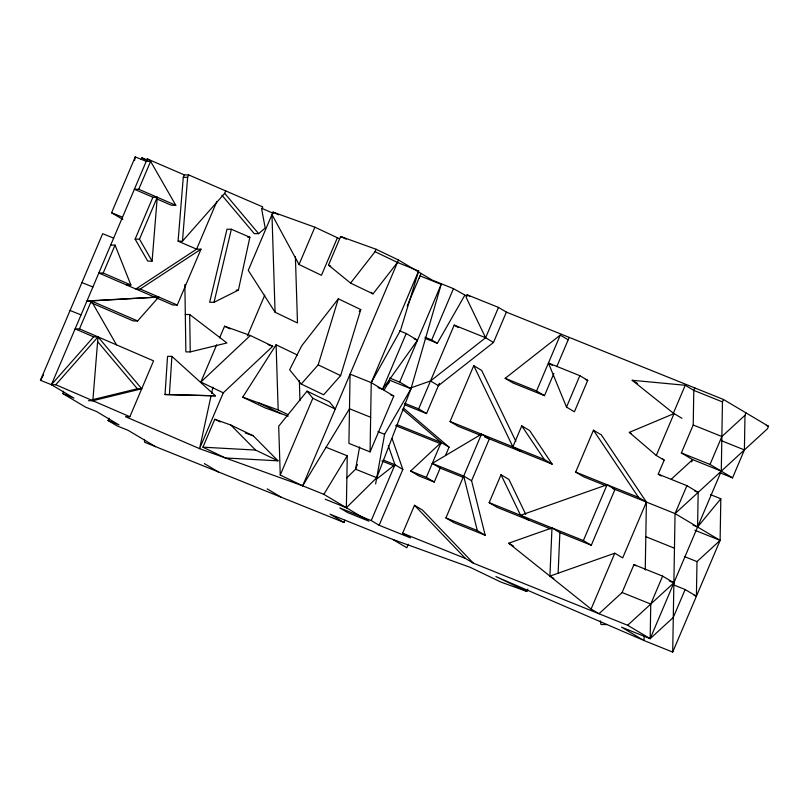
<?xml version="1.0" encoding="UTF-8"?>
<svg xmlns="http://www.w3.org/2000/svg" width="809" height="809" viewBox="0 0 809 809"><rect width="100%" height="100%" fill="white"/><g stroke="black" fill="none" stroke-linecap="round" stroke-linejoin="round"><path stroke-width="1.21" d="M325.208 499.224L346.363 507.739L347.243 455.801L326.088 447.286M370.067 451.897L393.771 396.056L371.24 382.647L350.075 374.132L348.912 443.383L370.067 451.897L371.24 382.647L418.647 270.964L397.482 262.45L375.052 251.69L350.58 283.099L328.505 265.089L340.65 236.491L376.084 249.263L398.513 260.023L432.309 280.136L453.475 288.651L467.015 296.266M644.136 635.601L644.055 640.546L672.704 652.084L720.111 540.392L720.819 498.789L710.504 494.633M645.248 570.062L646.391 502.055L601.36 434.898L593.462 430.196L575.684 472.082L583.582 476.774L605.678 485.673M527.832 589.114L526.841 591.44L495.897 576.584L644.055 640.546L621.524 627.147L650.173 638.675L650.76 604.05L662.611 576.129L633.953 564.601L622.101 592.522L598.984 613.738L591.086 609.046L508.719 543.203L551.981 527.923L559.879 532.615L591.288 545.256L614.992 489.415L607.094 484.722L520.571 515.282L501.024 474.721L489.172 502.642L497.07 507.344L550.575 528.874M672.704 652.084L675.05 513.584L686.902 485.663L658.243 474.135L664.169 460.179L662.308 458.582M473.366 563.185L422.399 509.983L414.501 505.281L402.649 533.202L465.468 558.483L473.366 563.185L627.642 625.276L650.173 638.675L721.284 471.151L692.635 459.613L681.36 452.919L693.212 424.998L693.798 390.373L694.83 387.946M694.122 595.313L696.407 596.233L696.994 561.618L720.111 540.392L675.05 513.584L612.666 488.484M693 525.142L697.58 526.993L698.167 492.368L686.902 485.663M721.284 471.151L722.457 401.901L723.489 399.484L506.394 312.112L498.496 307.41L467.086 294.769L466.055 297.196L485.612 337.757L493.51 342.46L506.394 312.112M719.939 472.78L732.549 477.856L744.401 449.935L744.988 415.31L746.019 412.883M553.852 578.475L549.908 576.119L551.981 527.923M558.119 573.409L559.879 532.615M165.036 394.519L167.534 356.364L171.912 356.385L215.427 395.823L165.036 394.519L215.427 395.823M169.405 394.539L171.912 356.385M88.464 400.698L92.833 400.718L98.01 336.878L93.642 336.857L75.126 328.858L79.494 328.879L153.579 360.865L129.875 416.706L125.496 416.686L199.58 448.661L302.667 485.815L323.833 494.339L368.894 521.138L347.739 512.623L339.841 507.931L371.24 520.571L379.138 525.263L410.547 537.904L402.649 533.202M152.901 197.254L135.123 239.13L147.723 261.085L152.092 261.115L157.27 197.275L152.901 197.254L134.385 189.255L138.754 189.276L175.796 205.264L150.605 161.355L146.237 161.335L135.265 156.916L111.561 212.767L122.826 219.461M110.681 245.097L115.05 245.117L130.886 284.99L103.198 273.038L98.829 273.017L172.904 305.003L177.282 305.023L200.986 249.182L196.607 249.162L178.091 241.163L183.279 177.323L184.3 174.906L188.669 174.926L262.753 206.902L261.722 209.329L265.2 228.037L258.637 233.659L254.269 233.639L221.929 195.232M178.091 241.163L182.46 241.183L187.648 177.343L188.669 174.926M109.033 418.172L108.042 420.498L119.014 424.917L96.483 411.508L85.511 407.099L62.981 393.69L63.375 391.243M359.621 446.881L355.586 469.21L346.646 478.038M375.629 483.924L384.588 434.312L410.962 388.795L441.178 284.374L420.023 275.849L419.315 278.286M134.547 160.526L135.265 156.916M211.058 395.803L199.58 448.661L223.284 392.82L272.754 346.272L250.335 335.502L224.558 326.219L219.623 337.849M211.594 393.346L212.929 387.198M238.392 290.107L249.87 237.249L231.354 229.25L226.985 229.23L209.673 302.283L214.041 302.303L238.392 290.107L236.208 290.097M214.041 302.303L231.354 229.25M301.231 384.032L318.2 364.849L338.334 298.814L360.763 309.574L340.629 375.619L323.661 394.792L301.231 384.032L289.632 369.794L301.615 345.939L338.334 298.814M418.647 270.964L400.576 330.163L371.24 382.647M357.386 464.528L355.586 469.21L376.741 477.725L410.962 388.795L399.697 382.091L389.675 378.056M388.451 383.79L389.807 380.281L410.962 388.795M62.981 393.69L73.953 398.109L51.422 384.7L40.45 380.291L102.672 233.7L113.644 238.119M141.241 159.464L141.929 157.846L147.41 160.051M184.3 174.906L147.268 158.908L51.422 384.7L55.791 384.73L129.875 416.706M79.494 328.879L91.346 300.958L158.756 297.024L137.641 320.951L133.273 320.93L91.609 302.94M103.198 273.038L115.05 245.117M138.754 189.276L150.605 161.355M152.092 261.115L139.492 239.151L157.27 197.275M216.852 201.461L196.607 249.162L135.872 289.005L140.24 289.035L177.282 305.023M182.46 241.183L224.68 193.341L225.711 190.914M223.284 392.82L200.854 382.06L216.66 344.826M339.649 238.807L314.873 227.198L272.997 212.11L248.262 270.378L275.07 312.223L297.5 322.993L295.386 256.605M247.483 335.816L264.765 295.103M202.928 447.185L214.779 419.264L230.878 425.069L253.308 435.839L277.993 460.827L225.347 457.955L202.928 447.185L255.563 450.067L277.993 460.827M337.302 237.967L321.456 275.293L299.027 264.523L314.873 227.198M280.248 475.055L312.84 398.271L307.036 391.151L278.69 426.212L280.248 475.055L302.667 485.815L349.498 408.757L370.653 417.272M375.052 251.69L376.084 249.263M302.667 485.815L398.513 260.023M407.18 306.105L421.044 273.432M378.056 387.562L382.505 389.351L406.209 333.51L399.525 330.82M399.697 382.091L441.178 284.374M144.447 439.772L144.599 442.24L344.007 522.493L344.998 520.167M464.74 295.346L437.335 343.289L431.703 339.932L453.475 288.651M371.24 520.571L394.944 464.72L388.31 445.708M439.388 383.335L426.545 413.581L418.647 408.879L454.203 325.117L485.612 337.757L498.496 307.41M379.138 525.263L402.842 469.422L392.062 438.518M481.466 434.16L445.911 517.922L453.809 522.624L485.218 535.265L471.586 480.738L489.364 438.862L481.466 434.16L432.279 463.405L440.177 468.098L434.251 482.063L426.353 477.361L441.168 442.462L402.386 409.212M481.224 435.586L457.955 426.222L450.057 421.519L473.761 365.678L481.658 370.38L515.879 441.36M445.607 455.305L449.066 447.165L403.661 408.242M408.302 544.285L406.816 547.774L392.8 539.431L329.991 514.15L344.007 522.493M520.774 451.503L512.876 446.801L521.765 425.858L529.662 430.56L552.173 464.133L484.712 436.991M553.852 373.556L544.477 395.662L536.569 390.959L560.273 335.118L568.181 339.81M556.814 366.568L569.202 337.393M566.502 407.089L579.831 375.679L548.421 363.039L566.502 407.089L574.4 411.791L587.728 380.372L579.831 375.679M591.288 545.256L583.39 540.564L607.094 484.722M681.947 418.293L673.381 413.197L685.233 385.276L693.798 390.373L722.457 401.901M591.086 609.046L614.789 553.204L622.687 557.897L646.391 502.055L638.493 497.353L575.684 472.082M656.271 455.477L674.049 413.591L629.311 432.37L656.271 455.477L664.169 460.179M691.644 461.949L692.635 459.613L671.359 479.14M732.549 477.856L710.019 464.447L721.871 436.526L744.988 415.31M673.685 584.927L685.142 589.539L673.29 617.459L650.173 638.675M723.489 399.484L768.55 426.292L767.519 428.709L675.05 513.584M40.45 380.291L43.494 374.891M52.636 382.546L51.422 384.7L93.642 336.857M384.154 390.029L389.807 380.281M323.833 494.339L347.243 455.801M288.095 416.18L265.16 407.918L242.73 397.148L276.102 344.796L297.409 355.02M382.505 389.351L417.474 340.215L406.209 333.51M359.236 311.536L360.763 309.574M350.58 283.099L373.01 293.869L397.482 262.45M697.58 526.993L720.819 498.789M55.791 384.73L98.01 336.878L141.727 388.785L92.833 400.718M346.363 507.739L376.741 477.725M200.854 382.06L250.335 335.502M434.251 482.063L418.546 475.743L410.648 471.04L441.168 442.462L449.066 447.165M627.642 625.276L673.877 582.834L662.611 576.129M410.628 387.986L430.499 380.958L485.612 337.757M493.51 342.46L438.397 385.66L430.499 380.958M376.246 479.383L394.944 464.72L402.842 469.422M544.477 395.662L513.068 383.021L505.17 378.319L560.273 335.118M140.24 289.035L200.986 249.182M549.908 576.119L614.789 553.204M184.867 284.556L185.868 351.895L190.246 351.915L226.914 342.965L189.69 314.509L185.312 314.489M92.125 399.798L137.348 388.765L141.727 388.785M183.279 177.323L187.648 177.343M175.796 205.264L171.427 205.243L156.38 198.751M247.685 237.239L249.87 237.249M135.123 239.13L139.492 239.151M126.507 284.97L130.886 284.99M158.756 297.024L86.978 300.938L91.346 300.958L137.641 320.951M607.013 624.558L600.986 624.528L600.288 620.816M673.381 413.197L632.193 380.281L685.233 385.276M268.072 344.583L272.754 346.272M242.73 397.148L278.175 409.92L288.267 414.764M245.258 432.936L253.308 435.839M392.8 539.431L470.12 567.301L501.074 582.156L526.841 591.44M766.254 425.362L768.55 426.292M585.403 379.441L587.728 380.372M693.212 424.998L721.871 436.526M721.476 440.703L744.401 449.935M425.018 337.242L431.703 339.932M425.089 338.354L437.335 343.289M111.561 212.767L122.533 217.176M414.137 338.87L417.474 340.215M505.17 378.319L536.569 390.959M681.36 452.919L710.019 464.447M694.729 490.982L698.167 492.368M390.434 394.711L393.771 396.056M404.692 403.266L418.647 408.879M450.057 421.519L544.275 459.441L552.173 464.133M404.449 404.682L426.545 413.581M81.931 282.563L92.904 286.983M694.901 530.249L720.111 540.392M396.966 424.674L441.168 442.462M395.561 425.625L440.925 443.888M645.804 536.68L674.463 548.209M377.904 431.622L384.588 434.312M684.384 556.541L696.994 561.618M70.08 310.484L81.052 314.903M432.279 463.405L463.688 476.046L471.586 480.738M440.177 468.098L463.446 477.462M383.314 460.048L394.944 464.72M410.648 471.04L426.353 477.361M489.172 502.642L583.39 540.564M381.909 460.999L394.701 466.146M669.296 580.993L673.877 582.834M445.911 517.922L477.32 530.562L485.218 535.265M622.101 592.522L650.76 604.05M261.853 208.378L273.432 213.374M340.65 236.491L346.252 239.181M272.997 212.11L278.599 214.8M328.505 265.089L330.75 266.171M318.2 364.849L340.629 375.619M224.558 326.219L230.16 328.909M307.036 391.151L329.465 401.911L335.26 409.041L312.84 398.271M258.84 402.963L281.269 413.723M214.779 419.264L220.382 421.964M632.193 380.281L637.553 383.466M467.086 294.769L470.049 296.539M548.421 363.039L552.375 365.385M454.203 325.117L458.157 327.473M629.311 432.37L631.283 433.543M147.268 158.908L150.08 160.587M141.929 157.846L145.094 159.727M658.243 474.135L661.317 475.965M501.024 474.721L508.922 479.424L525.759 514.352M685.142 589.539L696.407 596.233M633.953 564.601L636.005 565.815M520.571 515.282L528.469 519.985M508.719 543.203L513.654 546.136M267.172 488.879L281.198 497.211M204.364 463.597L218.379 471.94M155.571 446.659L128.156 430.348L117.184 425.938L108.042 420.498M371.088 292.302L373.01 293.869M230.878 425.069L255.563 450.067M414.501 505.281L465.468 558.483M224.68 193.341L258.637 233.659M97.687 341.661L137.348 388.765M593.462 430.196L638.493 497.353M521.765 425.858L544.275 459.441M91.346 300.958L116.536 344.877M299.027 264.523L271.966 214.537L275.07 312.223M473.761 365.678L512.876 446.801M463.688 476.046L477.32 530.562M299.33 380.604L299.967 400.647M276.102 344.796L278.175 409.92M189.69 314.509L190.246 351.915"/></g></svg>
